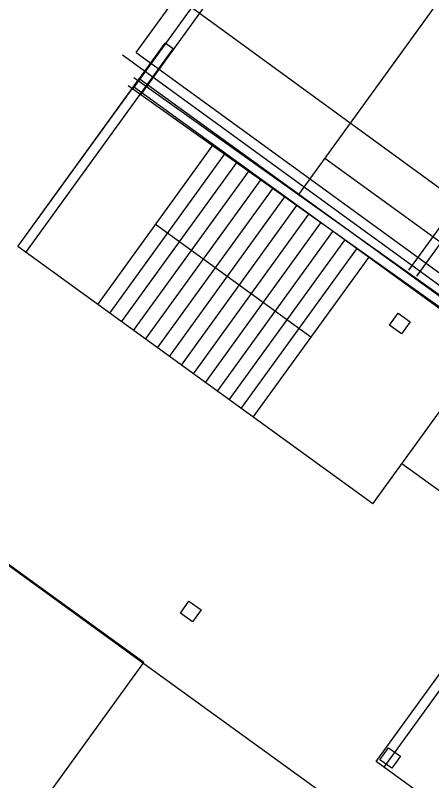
# Model space of a CAD drawing. Header units: metres. Extents: x 141303 to 146299, y 125960 to 127091.
# Drawn here: x 142355.6 to 142364.08, y 126611.95 to 126627.51 of the extents above; entities that cross this region are included whole.
import ezdxf

# ---------------------------------------------------------------- set-up
doc = ezdxf.new("R2010")
doc.units = ezdxf.units.M
doc.header["$MEASUREMENT"] = 0
doc.layers.add('new column', color=4, linetype='Continuous', lineweight=25)
doc.layers.add('NVMI_WALL', color=7, linetype='Continuous', lineweight=30)
doc.layers.add('projection lines', color=221, linetype='Continuous')

msp = doc.modelspace()

# ---------------------------------------------------------------- linework, layer by layer
at = {"layer": 'new column'}
for p, q in [((142363.19971, 126621.21558), (142363.37417, 126621.45964)), ((142363.37417, 126621.45964), (142363.61822, 126621.28517)), ((142363.61822, 126621.28517), (142363.44376, 126621.04112)), ((142363.44376, 126621.04112), (142363.19971, 126621.21558)), ((142358.95395, 126615.3711), (142359.12842, 126615.61515)), ((142359.12842, 126615.61515), (142359.37247, 126615.44068)), ((142359.198, 126615.19663), (142358.95395, 126615.3711)), ((142359.37247, 126615.44068), (142359.198, 126615.19663)), ((142363.00504, 126612.39609), (142363.1795, 126612.64015)), ((142363.1795, 126612.64015), (142363.42356, 126612.46568)), ((142363.42356, 126612.46568), (142363.24909, 126612.22163)), ((142363.24909, 126612.22163), (142363.00504, 126612.39609))]:
    msp.add_line(p, q, dxfattribs=at)
at = {"layer": 'NVMI_WALL'}
for p, q in [((142357.98515, 126626.00907), (142365.98126, 126637.05236)), ((142358.14715, 126625.89177), (142366.14325, 126636.93507)), ((142358.05377, 126626.7506), (142364.05423, 126635.012)), ((142361.35744, 126623.86855), (142364.87628, 126628.72836)), ((142363.5948, 126622.33224), (142367.08226, 126627.14872)), ((142358.00027, 126626.05245), (142358.64539, 126626.94341)), ((142358.80739, 126626.82612), (142358.64539, 126626.94341)), ((142363.75679, 126622.21494), (142367.24527, 126627.03283)), ((142355.81637, 126622.69528), (142358.80739, 126626.82612)), ((142358.05377, 126626.7506), (142365.8146, 126621.11372)), ((142357.77442, 126626.70632), (142365.85889, 126620.83436)), ((142355.65392, 126622.81194), (142358.11711, 126626.21381)), ((142355.65438, 126622.81257), (142358.11757, 126626.21444)), ((142368.6166, 126618.6961), (142358.00749, 126626.23858)), ((142368.72813, 126618.53166), (142358.11757, 126626.21444)), ((142358.20968, 126614.37049), (142342.2045, 126625.95934)), ((142368.49931, 126618.5341), (142357.89161, 126626.07557)), ((142368.44884, 126618.48696), (142358.00027, 126626.05245)), ((142342.20754, 126625.94104), (142358.21272, 126614.35219)), ((142357.27432, 126621.63963), (142359.62021, 126624.8795)), ((142357.51731, 126621.46368), (142359.8632, 126624.70356)), ((142369.25595, 126619.26064), (142361.88527, 126624.59752)), ((142357.7603, 126621.28774), (142360.10619, 126624.52762)), ((142358.00329, 126621.1118), (142360.34918, 126624.35168)), ((142358.00329, 126621.1118), (142360.34918, 126624.35168)), ((142358.24628, 126620.93586), (142360.59217, 126624.17573)), ((142358.24628, 126620.93586), (142360.59217, 126624.17573)), ((142358.48927, 126620.75992), (142360.83516, 126623.99979)), ((142358.48927, 126620.75992), (142360.83516, 126623.99979)), ((142358.73226, 126620.58398), (142361.07815, 126623.82385)), ((142358.97525, 126620.40803), (142361.32114, 126623.64791)), ((142359.21824, 126620.23209), (142361.56413, 126623.47197)), ((142361.60614, 126620.97232), (142358.44726, 126623.25956)), ((142359.46123, 126620.05615), (142361.80712, 126623.29602)), ((142359.70422, 126619.88021), (142362.05011, 126623.12008)), ((142359.94721, 126619.70427), (142362.2931, 126622.94414)), ((142362.8631, 126617.59296), (142355.65438, 126622.81257)), ((142360.1902, 126619.52832), (142362.5361, 126622.7682)), ((142360.43319, 126619.35238), (142362.77909, 126622.59226)), ((142362.8631, 126617.59296), (142365.20899, 126620.83284)), ((142358.20968, 126614.37049), (142350.10999, 126620.23522)), ((142358.20968, 126614.37049), (142350.10999, 126620.23522)), ((142358.20968, 126614.37049), (142350.10999, 126620.23522)), ((142366.68942, 126616.05706), (142363.44957, 126618.40293)), ((142362.92763, 126612.36085), (142364.80435, 126614.95275)), ((142363.08963, 126612.24355), (142364.84905, 126614.67346)), ((142349.41258, 126602.22096), (142358.20968, 126614.37049)), ((142358.21272, 126614.35219), (142373.17291, 126603.51998)), ((142370.65148, 126606.76825), (142362.92763, 126612.36085))]:
    msp.add_line(p, q, dxfattribs=at)
at = {"layer": 'projection lines'}
msp.add_xline((142322.03608, 126654.78442), (0.8077548499, -0.5895185345), dxfattribs=at)

doc.saveas('drawing.dxf')
